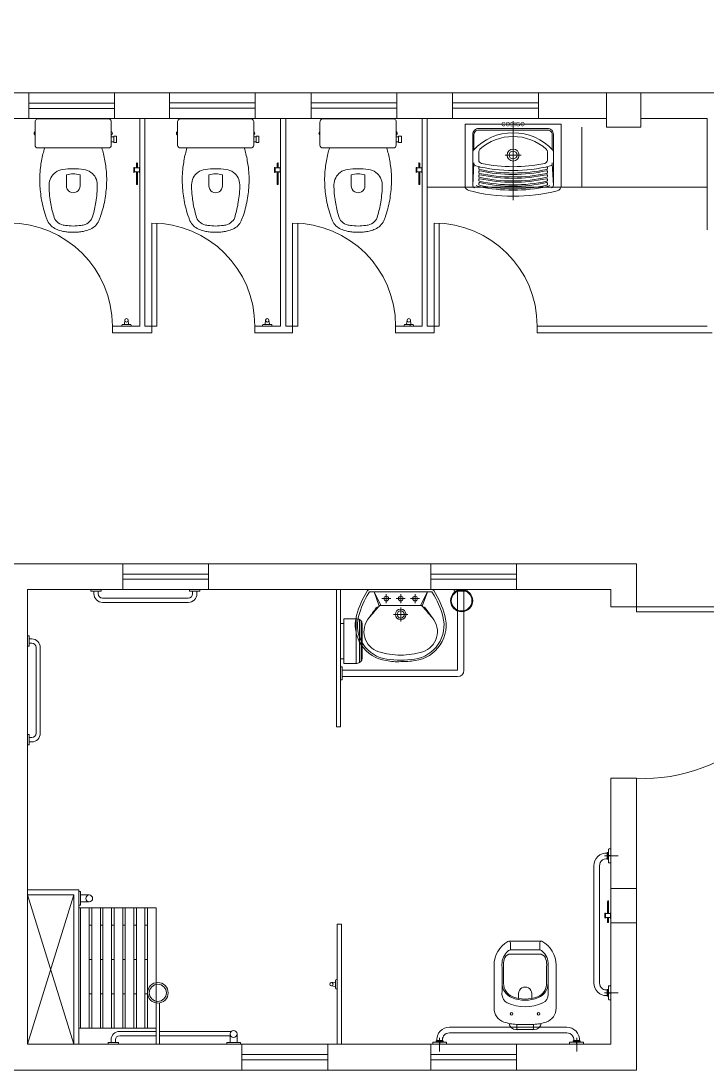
# Model space of a CAD drawing. Header units: millimetres. Extents: x 867 to 1330, y 209 to 507.
# Drawn here: x 1185.54 to 1189.54, y 451.23 to 457.34 of the extents above; entities that cross this region are included whole.
import ezdxf
from ezdxf.enums import TextEntityAlignment as Align

# ---------------------------------------------------------------- set-up
doc = ezdxf.new("R2010")
doc.units = ezdxf.units.MM
doc.header["$LTSCALE"] = 5
doc.linetypes.add('CONTINU', pattern=[0])
doc.linetypes.add('HIDDEN2', pattern=[4.7625, 3.175, -1.5875])
doc.layers.add('I-ARQ', color=8, linetype='Continuous', lineweight=0)
doc.styles.get("Standard").update_dxf_attribs({"font": 'arial.ttf'})

msp = doc.modelspace()

# ---------------------------------------------------------------- linework, layer by layer
at = {"layer": 'I-ARQ'}
for p, q in [((1183.0107, 456.9225), (1188.9557, 456.9225)), ((1183.0107, 456.9225), (1188.9557, 456.9225)), ((1189.1557, 456.9225), (1188.9557, 456.9225)), ((1188.9557, 456.9225), (1188.9557, 456.7225)), ((1189.1557, 456.9225), (1189.6907, 456.9225)), ((1189.1557, 456.9225), (1189.6907, 456.9225)), ((1189.1557, 456.7225), (1189.1557, 456.9225)), ((1183.0107, 456.7725), (1187.9107, 456.7725)), ((1183.0107, 456.7725), (1187.9107, 456.7725)), ((1185.6255, 456.6174), (1185.6255, 456.7499)), ((1185.6463, 456.7707), (1186.0487, 456.7707)), ((1186.0695, 456.7499), (1186.0695, 456.6174)), ((1186.2357, 455.5625), (1186.2357, 456.7707)), ((1186.2657, 455.5625), (1186.2657, 456.7707)), ((1186.4555, 456.6174), (1186.4555, 456.7499)), ((1186.4763, 456.7707), (1186.8787, 456.7707)), ((1186.8995, 456.7499), (1186.8995, 456.6174)), ((1187.0557, 456.7725), (1187.0557, 455.5625)), ((1187.0857, 456.7725), (1187.0857, 455.5625)), ((1187.2855, 456.6174), (1187.2855, 456.7499)), ((1187.3063, 456.7707), (1187.7087, 456.7707)), ((1187.7295, 456.7499), (1187.7295, 456.6174)), ((1187.8807, 456.7725), (1187.8807, 455.5625)), ((1187.9107, 456.7725), (1188.9557, 456.7725)), ((1187.9107, 456.7725), (1187.9107, 455.5625)), ((1187.9107, 456.7725), (1188.9557, 456.7725)), ((1188.4107, 456.7566), (1188.4107, 456.2963)), ((1189.1557, 456.7725), (1189.5407, 456.7725)), ((1189.1557, 456.7725), (1189.5407, 456.7725)), ((1189.5407, 456.1225), (1189.5407, 456.7725)), ((1188.8107, 456.3725), (1188.8107, 456.7225)), ((1188.9557, 456.7225), (1189.1557, 456.7225)), ((1186.0525, 456.6007), (1185.6425, 456.6007)), ((1186.8825, 456.6007), (1186.4725, 456.6007)), ((1187.7125, 456.6007), (1187.3025, 456.6007)), ((1186.2159, 456.5103), (1186.2159, 456.4841)), ((1186.2219, 456.5064), (1186.2159, 456.5064)), ((1186.2219, 456.5043), (1186.2159, 456.5043)), ((1186.2219, 456.5003), (1186.2159, 456.5003)), ((1186.2219, 456.5103), (1186.2219, 456.4841)), ((1187.0359, 456.5103), (1187.0359, 456.4841)), ((1187.0419, 456.5064), (1187.0359, 456.5064)), ((1187.0419, 456.5043), (1187.0359, 456.5043)), ((1187.0419, 456.5003), (1187.0359, 456.5003)), ((1187.0419, 456.5103), (1187.0419, 456.4841)), ((1187.8609, 456.5103), (1187.8609, 456.4841)), ((1187.8669, 456.5064), (1187.8609, 456.5064)), ((1187.8669, 456.5043), (1187.8609, 456.5043)), ((1187.8669, 456.5003), (1187.8609, 456.5003)), ((1187.8669, 456.5103), (1187.8669, 456.4841)), ((1188.1757, 456.3813), (1188.1827, 456.5101)), ((1188.6457, 456.3813), (1188.6387, 456.5101)), ((1186.2007, 456.4596), (1186.2007, 456.4855)), ((1186.2042, 456.4596), (1186.2042, 456.4855)), ((1186.2042, 456.4841), (1186.2336, 456.4841)), ((1186.2042, 456.461), (1186.2336, 456.461)), ((1186.2159, 456.461), (1186.2159, 456.3895)), ((1186.2219, 456.461), (1186.2219, 456.3895)), ((1186.2336, 456.4576), (1186.2336, 456.4875)), ((1187.0207, 456.4596), (1187.0207, 456.4855)), ((1187.0242, 456.4596), (1187.0242, 456.4855)), ((1187.0242, 456.4841), (1187.0536, 456.4841)), ((1187.0242, 456.461), (1187.0536, 456.461)), ((1187.0359, 456.461), (1187.0359, 456.3895)), ((1187.0419, 456.461), (1187.0419, 456.3895)), ((1187.0536, 456.4576), (1187.0536, 456.4875)), ((1187.8457, 456.4596), (1187.8457, 456.4855)), ((1187.8492, 456.4596), (1187.8492, 456.4855)), ((1187.8492, 456.4841), (1187.8786, 456.4841)), ((1187.8492, 456.461), (1187.8786, 456.461)), ((1187.8609, 456.461), (1187.8609, 456.3895)), ((1187.8669, 456.461), (1187.8669, 456.3895)), ((1187.8786, 456.4576), (1187.8786, 456.4875)), ((1186.2219, 456.3995), (1186.2159, 456.3995)), ((1186.2219, 456.3945), (1186.2159, 456.3945)), ((1186.2219, 456.3912), (1186.2159, 456.3912)), ((1186.2218, 456.3887), (1186.216, 456.3887)), ((1187.0419, 456.3995), (1187.0359, 456.3995)), ((1187.0419, 456.3945), (1187.0359, 456.3945)), ((1187.0419, 456.3912), (1187.0359, 456.3912)), ((1187.0418, 456.3887), (1187.036, 456.3887)), ((1187.8669, 456.3995), (1187.8609, 456.3995)), ((1187.8669, 456.3945), (1187.8609, 456.3945)), ((1187.8669, 456.3912), (1187.8609, 456.3912)), ((1187.8668, 456.3887), (1187.861, 456.3887)), ((1186.3057, 455.5625), (1186.3057, 456.1625)), ((1186.3357, 456.1625), (1186.3357, 455.5625)), ((1187.1257, 455.5625), (1187.1257, 456.1625)), ((1187.1557, 456.1625), (1187.1557, 455.5625)), ((1187.9507, 455.5625), (1187.9507, 456.1625)), ((1187.9807, 456.1625), (1187.9807, 455.5625)), ((1186.1455, 455.5725), (1186.148, 455.596)), ((1186.1705, 455.5725), (1186.168, 455.596)), ((1186.9655, 455.5725), (1186.968, 455.596)), ((1186.9905, 455.5725), (1186.988, 455.596)), ((1187.7905, 455.5725), (1187.793, 455.596)), ((1187.8155, 455.5725), (1187.813, 455.596)), ((1186.0757, 455.5625), (1186.2357, 455.5625)), ((1186.0757, 455.5625), (1186.0757, 455.5225)), ((1186.2357, 455.5225), (1186.0757, 455.5225)), ((1186.3057, 455.5225), (1186.0857, 455.5225)), ((1186.1307, 455.5625), (1186.1307, 455.5675)), ((1186.1856, 455.5625), (1186.1307, 455.5625)), ((1186.1806, 455.5725), (1186.1357, 455.5725)), ((1186.1856, 455.5625), (1186.1856, 455.5675)), ((1186.3057, 455.5625), (1186.2657, 455.5625)), ((1186.3057, 455.5625), (1186.3057, 455.5225)), ((1186.3357, 455.5625), (1186.3057, 455.5625)), ((1186.9057, 455.5625), (1187.0557, 455.5625)), ((1186.9057, 455.5625), (1186.9057, 455.5225)), ((1187.0657, 455.5225), (1186.9057, 455.5225)), ((1187.1257, 455.5225), (1186.9057, 455.5225)), ((1186.9507, 455.5625), (1186.9507, 455.5675)), ((1187.0056, 455.5625), (1186.9507, 455.5625)), ((1187.0006, 455.5725), (1186.9557, 455.5725)), ((1187.0056, 455.5625), (1187.0056, 455.5675)), ((1187.1257, 455.5625), (1187.0857, 455.5625)), ((1187.1257, 455.5625), (1187.1257, 455.5225)), ((1187.1557, 455.5625), (1187.1257, 455.5625)), ((1187.7257, 455.5625), (1187.8807, 455.5625)), ((1187.7257, 455.5625), (1187.7257, 455.5225)), ((1187.8857, 455.5225), (1187.7257, 455.5225)), ((1187.9507, 455.5225), (1187.7307, 455.5225)), ((1187.7757, 455.5625), (1187.7757, 455.5675)), ((1187.8306, 455.5625), (1187.7757, 455.5625)), ((1187.8256, 455.5725), (1187.7807, 455.5725)), ((1187.8107, 455.5625), (1187.8107, 455.5725)), ((1187.8306, 455.5625), (1187.8306, 455.5675)), ((1187.9507, 455.5625), (1187.9107, 455.5625)), ((1187.9507, 455.5625), (1187.9507, 455.5225)), ((1187.9807, 455.5625), (1187.9507, 455.5625)), ((1188.5507, 455.5625), (1188.5507, 455.5225)), ((1188.5507, 455.5625), (1189.5407, 455.5625)), ((1188.5507, 455.5625), (1188.5507, 455.5225)), ((1189.5707, 455.5225), (1188.5507, 455.5225)), ((1189.1307, 454.1769), (1185.4357, 454.1769)), ((1186.1357, 454.0269), (1186.1357, 454.1769)), ((1186.6357, 454.0269), (1186.6357, 454.1769)), ((1187.9307, 454.0269), (1187.9307, 454.1769)), ((1188.4307, 454.0269), (1188.4307, 454.1769)), ((1189.1307, 453.9269), (1189.1307, 454.1769)), ((1188.9807, 454.0269), (1185.5807, 454.0269)), ((1185.5807, 451.3769), (1185.5807, 454.0269)), ((1185.9507, 454.0169), (1185.9507, 454.0269)), ((1185.9507, 454.0169), (1186.0107, 454.0169)), ((1185.9682, 454.0019), (1185.9682, 454.0169)), ((1185.9932, 454.0169), (1185.9932, 454.0019)), ((1186.0107, 454.0169), (1186.0107, 454.0269)), ((1186.5257, 454.0169), (1186.5257, 454.0269)), ((1186.5257, 454.0169), (1186.5857, 454.0169)), ((1186.5432, 454.0019), (1186.5432, 454.0169)), ((1186.5682, 454.0169), (1186.5682, 454.0019)), ((1186.5857, 454.0169), (1186.5857, 454.0269)), ((1187.3807, 453.2269), (1187.3807, 454.0269)), ((1187.3807, 453.2269), (1187.3807, 454.0269)), ((1187.4057, 453.2269), (1187.4057, 454.0269)), ((1187.4057, 453.2269), (1187.4057, 454.0269)), ((1187.9378, 454.0269), (1187.5735, 454.0269)), ((1188.9807, 453.9269), (1188.9807, 454.0269)), ((1186.0182, 453.9769), (1186.5182, 453.9769)), ((1186.5182, 453.9519), (1186.0182, 453.9519)), ((1188.9807, 453.9269), (1189.1307, 453.9269)), ((1189.1307, 453.9269), (1190.1307, 453.9269)), ((1189.1307, 453.8969), (1189.1307, 453.9269)), ((1190.1307, 453.8969), (1189.1307, 453.8969)), ((1187.4057, 453.8299), (1187.4248, 453.8299)), ((1187.4057, 453.8299), (1187.4057, 453.624)), ((1187.4248, 453.8569), (1187.5007, 453.8569)), ((1187.4248, 453.5969), (1187.4248, 453.8569)), ((1187.4963, 453.5969), (1187.4963, 453.8569)), ((1187.5166, 453.6015), (1187.5166, 453.8524)), ((1187.526, 453.6108), (1187.526, 453.843)), ((1187.5307, 453.6269), (1187.5307, 453.8269)), ((1185.5907, 453.7569), (1185.5807, 453.7569)), ((1185.5907, 453.6969), (1185.5907, 453.7569)), ((1185.5907, 453.6969), (1185.5807, 453.6969)), ((1185.5907, 453.7394), (1185.6057, 453.7394)), ((1185.6057, 453.7144), (1185.5907, 453.7144)), ((1185.6307, 453.1894), (1185.6307, 453.6894)), ((1185.6557, 453.6894), (1185.6557, 453.1894)), ((1187.4057, 453.624), (1187.4248, 453.624)), ((1187.4248, 453.5969), (1187.5007, 453.5969)), ((1187.3807, 453.2269), (1187.4057, 453.2269)), ((1187.3807, 453.2269), (1187.4057, 453.2269)), ((1185.5907, 453.1819), (1185.5807, 453.1819)), ((1185.5907, 453.1219), (1185.5907, 453.1819)), ((1185.5907, 453.1644), (1185.6057, 453.1644)), ((1185.6057, 453.1394), (1185.5907, 453.1394)), ((1185.5907, 453.1219), (1185.5807, 453.1219)), ((1188.9807, 452.285), (1188.9807, 452.9269)), ((1188.9807, 452.9269), (1189.1307, 452.9269)), ((1189.1307, 452.285), (1189.1307, 452.9269)), ((1188.9439, 452.4759), (1189.0227, 452.4759)), ((1185.5807, 452.2769), (1185.8807, 452.2769)), ((1185.8807, 452.2769), (1185.8807, 451.3769)), ((1189.1307, 452.285), (1188.9807, 452.285)), ((1188.9807, 452.285), (1188.9807, 452.085)), ((1189.1307, 452.085), (1189.1307, 452.285)), ((1185.5807, 452.2469), (1185.8507, 452.2469)), ((1185.8507, 452.2469), (1185.5807, 451.3769)), ((1185.8507, 451.3769), (1185.5807, 452.2469)), ((1185.8507, 452.2469), (1185.8507, 451.3769)), ((1185.8907, 452.2669), (1185.8807, 452.2669)), ((1185.8907, 452.1869), (1185.8907, 452.2669)), ((1185.8907, 452.2469), (1185.9407, 452.2469)), ((1185.8907, 452.1869), (1185.8807, 452.1869)), ((1185.8807, 452.1712), (1186.3307, 452.1712)), ((1185.8907, 452.2069), (1185.9407, 452.2069)), ((1185.8907, 451.4712), (1185.8907, 452.1712)), ((1185.9407, 451.4712), (1185.9407, 452.1712)), ((1185.9507, 452.1712), (1186.2807, 452.1712)), ((1185.9557, 451.4712), (1185.9557, 452.1712)), ((1186.0057, 451.4712), (1186.0057, 452.1712)), ((1186.0207, 451.4712), (1186.0207, 452.1712)), ((1186.0707, 451.4712), (1186.0707, 452.1712)), ((1186.0857, 451.4712), (1186.0857, 452.1712)), ((1186.1357, 451.4712), (1186.1357, 452.1712)), ((1186.1507, 451.4712), (1186.1507, 452.1712)), ((1186.2007, 451.4712), (1186.2007, 452.1712)), ((1186.2157, 451.4712), (1186.2157, 452.1712)), ((1186.2657, 451.4712), (1186.2657, 452.1712)), ((1186.2807, 451.4712), (1186.2807, 452.1712)), ((1186.3307, 451.4712), (1186.3307, 452.1712)), ((1188.9609, 452.1385), (1188.9609, 452.2099)), ((1188.9669, 452.2083), (1188.9609, 452.2083)), ((1188.9669, 452.205), (1188.9609, 452.205)), ((1188.9669, 452.1999), (1188.9609, 452.1999)), ((1188.9668, 452.2108), (1188.961, 452.2108)), ((1188.9669, 452.1385), (1188.9669, 452.2099)), ((1188.9457, 452.1399), (1188.9457, 452.114)), ((1188.9492, 452.1399), (1188.9492, 452.114)), ((1188.9492, 452.1385), (1188.9786, 452.1385)), ((1188.9492, 452.1154), (1188.9786, 452.1154)), ((1188.9609, 452.0892), (1188.9609, 452.1154)), ((1188.9669, 452.0992), (1188.9609, 452.0992)), ((1188.9669, 452.0952), (1188.9609, 452.0952)), ((1188.9669, 452.0931), (1188.9609, 452.0931)), ((1188.9669, 452.0892), (1188.9669, 452.1154)), ((1188.9786, 452.1419), (1188.9786, 452.1119)), ((1185.9557, 452.0712), (1185.9407, 452.0712)), ((1186.0207, 452.0712), (1186.0057, 452.0712)), ((1186.0857, 452.0712), (1186.0707, 452.0712)), ((1186.1507, 452.0712), (1186.1357, 452.0712)), ((1186.2157, 452.0712), (1186.2007, 452.0712)), ((1186.2807, 452.0712), (1186.2657, 452.0712)), ((1187.3857, 452.0769), (1187.3857, 451.3769)), ((1187.3857, 452.0769), (1187.4107, 452.0769)), ((1187.3857, 452.0769), (1187.3857, 451.3769)), ((1187.3857, 452.0769), (1187.4107, 452.0769)), ((1187.4107, 452.0769), (1187.4107, 451.3769)), ((1187.4107, 452.0769), (1187.4107, 451.3769)), ((1188.9807, 452.085), (1189.1307, 452.085)), ((1188.9807, 451.3769), (1188.9807, 452.085)), ((1189.1307, 451.2269), (1189.1307, 452.085)), ((1185.9557, 451.8712), (1185.9407, 451.8712)), ((1186.0207, 451.8712), (1186.0057, 451.8712)), ((1186.0857, 451.8712), (1186.0707, 451.8712)), ((1186.1507, 451.8712), (1186.1357, 451.8712)), ((1186.2157, 451.8712), (1186.2007, 451.8712)), ((1186.2807, 451.8712), (1186.2657, 451.8712)), ((1187.3757, 451.7396), (1187.3522, 451.7371)), ((1187.3757, 451.7393), (1187.3522, 451.7368)), ((1187.3757, 451.7045), (1187.3757, 451.7493)), ((1187.3757, 451.7493), (1187.3757, 451.7045)), ((1187.3857, 451.7543), (1187.3807, 451.7543)), ((1187.3857, 451.7543), (1187.3807, 451.7543)), ((1187.3857, 451.6995), (1187.3857, 451.7543)), ((1187.3857, 451.7543), (1187.3857, 451.6995)), ((1185.9557, 451.6712), (1185.9407, 451.6712)), ((1186.0207, 451.6712), (1186.0057, 451.6712)), ((1186.0857, 451.6712), (1186.0707, 451.6712)), ((1186.1507, 451.6712), (1186.1357, 451.6712)), ((1186.2157, 451.6712), (1186.2007, 451.6712)), ((1186.2807, 451.6712), (1186.2657, 451.6712)), ((1187.3757, 451.7146), (1187.3522, 451.7171)), ((1187.3757, 451.7142), (1187.3522, 451.7168)), ((1187.3857, 451.6995), (1187.3807, 451.6995)), ((1187.3857, 451.6995), (1187.3807, 451.6995)), ((1188.9439, 451.6759), (1189.0227, 451.6759)), ((1186.3307, 451.3769), (1186.3307, 451.6178)), ((1186.3507, 451.3769), (1186.3507, 451.6178)), ((1185.8807, 451.4712), (1186.3307, 451.4712)), ((1186.2807, 451.4712), (1185.8907, 451.4712)), ((1186.3307, 451.4519), (1186.1182, 451.4519)), ((1186.1182, 451.4269), (1186.3307, 451.4269)), ((1186.7687, 451.4519), (1186.3507, 451.4519)), ((1186.3507, 451.4269), (1186.7619, 451.4269)), ((1186.7619, 451.3869), (1186.7619, 451.4369)), ((1186.8019, 451.3869), (1186.8019, 451.4369)), ((1185.5807, 451.3769), (1188.9807, 451.3769)), ((1185.8807, 451.3769), (1187.3832, 451.3769)), ((1186.0507, 451.3869), (1186.1107, 451.3869)), ((1186.0507, 451.3869), (1186.0507, 451.3769)), ((1186.0682, 451.4019), (1186.0682, 451.3869)), ((1186.0932, 451.3869), (1186.0932, 451.4019)), ((1186.1107, 451.3869), (1186.1107, 451.3769)), ((1186.8219, 451.3869), (1186.7419, 451.3869)), ((1186.7419, 451.3869), (1186.7419, 451.3769)), ((1186.8219, 451.3869), (1186.8219, 451.3769)), ((1186.8307, 451.3769), (1186.8307, 451.2269)), ((1187.3307, 451.3769), (1187.3307, 451.2269)), ((1187.9307, 451.3769), (1187.9307, 451.2269)), ((1187.9817, 451.4137), (1187.9817, 451.3349)), ((1188.4307, 451.3769), (1188.4307, 451.2269)), ((1188.7817, 451.4137), (1188.7817, 451.3349)), ((1185.4357, 451.2269), (1189.1307, 451.2269))]:
    msp.add_line(p, q, dxfattribs=at)
at = {"layer": 'I-ARQ', "linetype": 'HIDDEN2'}
for p, q in [((1185.5882, 456.9225), (1185.5882, 456.7725)), ((1186.4082, 456.9225), (1186.4082, 456.7725)), ((1186.4082, 456.9225), (1186.4082, 456.7725)), ((1186.9082, 456.7725), (1186.9082, 456.9225)), ((1186.9082, 456.7725), (1186.9082, 456.9225)), ((1187.2332, 456.9225), (1187.2332, 456.7725)), ((1187.2332, 456.9225), (1187.2332, 456.7725)), ((1187.7332, 456.7725), (1187.7332, 456.9225)), ((1187.7332, 456.7725), (1187.7332, 456.9225)), ((1188.0582, 456.9225), (1188.0582, 456.7725)), ((1188.0582, 456.9225), (1188.0582, 456.7725)), ((1188.5582, 456.7725), (1188.5582, 456.9225)), ((1188.5582, 456.7725), (1188.5582, 456.9225)), ((1185.5882, 456.9207), (1185.5882, 456.7707)), ((1186.0882, 456.8607), (1185.5882, 456.8607)), ((1186.0882, 456.8607), (1185.5882, 456.8607)), ((1186.0882, 456.7707), (1186.0882, 456.9207)), ((1186.0882, 456.7707), (1186.0882, 456.9207)), ((1186.9082, 456.8625), (1186.4082, 456.8625)), ((1186.9082, 456.8625), (1186.4082, 456.8625)), ((1187.7332, 456.8625), (1187.2332, 456.8625)), ((1187.7332, 456.8625), (1187.2332, 456.8625)), ((1188.5582, 456.8625), (1188.0582, 456.8625)), ((1188.5582, 456.8625), (1188.0582, 456.8625)), ((1185.5882, 456.8307), (1186.0882, 456.8307)), ((1185.5882, 456.8307), (1186.0882, 456.8307)), ((1186.4082, 456.8325), (1186.9082, 456.8325)), ((1186.4082, 456.8325), (1186.9082, 456.8325)), ((1187.2332, 456.8325), (1187.7332, 456.8325)), ((1187.2332, 456.8325), (1187.7332, 456.8325)), ((1188.0582, 456.8325), (1188.5582, 456.8325)), ((1188.0582, 456.8325), (1188.5582, 456.8325)), ((1189.5407, 456.3725), (1187.9107, 456.3725)), ((1186.6357, 454.1169), (1186.1357, 454.1169)), ((1187.9307, 454.1169), (1188.4307, 454.1169)), ((1186.6357, 454.0869), (1186.1357, 454.0869)), ((1187.9307, 454.0869), (1188.4307, 454.0869)), ((1187.3307, 451.3169), (1186.8307, 451.3169)), ((1187.9307, 451.3169), (1188.4307, 451.3169)), ((1187.3307, 451.2869), (1186.8307, 451.2869)), ((1187.9307, 451.2869), (1188.4307, 451.2869))]:
    msp.add_line(p, q, dxfattribs=at)
at = {"layer": 'I-ARQ', "linetype": 'ByBlock'}
for p, q in [((1186.0995, 456.6687), (1186.0835, 456.6687)), ((1186.0835, 456.6327), (1186.0835, 456.6687)), ((1186.0995, 456.6327), (1186.0835, 456.6327)), ((1186.0995, 456.6687), (1186.0995, 456.6327)), ((1186.9295, 456.6687), (1186.9135, 456.6687)), ((1186.9135, 456.6327), (1186.9135, 456.6687)), ((1186.9295, 456.6327), (1186.9135, 456.6327)), ((1186.9295, 456.6687), (1186.9295, 456.6327)), ((1187.7595, 456.6687), (1187.7435, 456.6687)), ((1187.7435, 456.6327), (1187.7435, 456.6687)), ((1187.7595, 456.6327), (1187.7435, 456.6327)), ((1187.7595, 456.6687), (1187.7595, 456.6327))]:
    msp.add_line(p, q, dxfattribs=at)
at = {"layer": 'I-ARQ', "linetype": 'Continuous'}
for p, q in [((1187.5804, 454.0143), (1187.9111, 454.0143)), ((1187.7557, 454.0143), (1187.6003, 454.0143)), ((1187.6003, 454.0143), (1187.6396, 453.9345)), ((1187.6003, 454.0143), (1187.6301, 453.9303)), ((1187.6717, 454.0007), (1187.6717, 453.9482)), ((1187.7557, 454.0143), (1187.9309, 454.0143)), ((1187.7557, 454.0007), (1187.7557, 453.9482)), ((1187.8397, 454.0007), (1187.8397, 453.9482)), ((1187.9111, 454.0143), (1187.8718, 453.9345)), ((1187.9111, 454.0143), (1187.8812, 453.9303)), ((1187.6396, 453.9345), (1187.8718, 453.9345)), ((1187.6979, 453.9744), (1187.6454, 453.9744)), ((1187.7557, 453.9744), (1187.7294, 453.9744)), ((1187.7557, 453.9744), (1187.7819, 453.9744)), ((1187.8134, 453.9744), (1187.8659, 453.9744)), ((1187.7147, 453.882), (1187.7967, 453.882)), ((1187.7557, 453.841), (1187.7557, 453.923)), ((1188.3853, 451.9769), (1188.5781, 451.9769)), ((1188.3958, 451.9669), (1188.3958, 451.9311)), ((1188.3992, 451.9269), (1188.5621, 451.9269)), ((1188.5656, 451.9669), (1188.5656, 451.9311)), ((1188.3971, 451.9029), (1188.5643, 451.9029)), ((1188.2997, 451.8386), (1188.2997, 451.5875)), ((1188.6616, 451.8386), (1188.6616, 451.5876)), ((1188.4422, 451.6721), (1188.4422, 451.6439)), ((1188.5191, 451.6731), (1188.5191, 451.6439)), ((1188.4315, 451.493), (1188.4315, 451.471)), ((1188.5298, 451.493), (1188.5298, 451.471)), ((1188.4275, 451.4621), (1188.4405, 451.4621)), ((1188.4405, 451.4621), (1188.5338, 451.4621))]:
    msp.add_line(p, q, dxfattribs=at)
at = {"layer": 'I-ARQ', "extrusion": (-2.21397e-44, -1.84636e-46, -1)}
for p, q in [((1188.0682, 454.0269), (1188.0682, 454.0176)), ((1188.0682, 454.0176), (1188.1432, 454.0176)), ((1188.0869, 454.0176), (1188.0869, 453.5569)), ((1188.1244, 454.0176), (1188.1244, 453.5569)), ((1188.1432, 454.0269), (1188.1432, 454.0176)), ((1187.4057, 453.5757), (1187.415, 453.5757)), ((1187.415, 453.5757), (1187.415, 453.5007)), ((1187.4057, 453.5007), (1187.415, 453.5007)), ((1188.0869, 453.5569), (1187.415, 453.5569)), ((1187.415, 453.5194), (1188.0869, 453.5194))]:
    msp.add_line(p, q, dxfattribs=at)
at = {"layer": 'I-ARQ'}
for points in [[(1268.5454, 456.8432, 0.40469), (1258.5508, 466.517, 0), (1170.3304, 466.517, 3059019602.697577)], [(1188.1307, 456.3807, 0.342862), (1188.1533, 456.3517, 0.062239), (1188.4107, 456.3193, 0.062209), (1188.668, 456.3512, 0.343429), (1188.6907, 456.3802), (1188.6907, 456.7353, 0.414214), (1188.6867, 456.7393), (1188.1347, 456.7393, 0.414214), (1188.1307, 456.7353), (1188.1307, 456.3807)], [(1188.6457, 456.5779), (1188.6457, 456.6793, 0.414214), (1188.6107, 456.7143), (1188.4107, 456.7143), (1188.2107, 456.7143, 0.414214), (1188.1757, 456.6793), (1188.1757, 456.5779)], [(1188.1799, 456.5871, -0.211535), (1188.4107, 456.6893, -0.216945)], [(1188.1827, 456.59), (1188.1827, 456.6793, -0.414214), (1188.2077, 456.7043), (1188.4107, 456.7043), (1188.6137, 456.7043, -0.414214), (1188.6387, 456.6793), (1188.6387, 456.59)], [(1188.6414, 456.5871, 0.211535), (1188.4107, 456.6893, 0.216945)], [(1188.6107, 456.5302), (1188.6107, 456.5784, 0.213041), (1188.604, 456.5932, 0.18486), (1188.4107, 456.6673, 0.18486), (1188.2173, 456.5932, 0.213041), (1188.2107, 456.5784), (1188.2107, 456.5302)], [(1188.1757, 456.5779), (1188.1757, 456.3834, 0.351315), (1188.1874, 456.3687, 0.351315)], [(1188.6339, 456.3687, 0.351315), (1188.6457, 456.3834), (1188.6457, 456.5779)], [(1188.1941, 456.4956, -0.344711), (1188.1827, 456.5101), (1188.1827, 456.5139)], [(1188.2107, 456.5302, 0.353644), (1188.2265, 456.5107, 0.053117), (1188.4107, 456.4913, 0.053117), (1188.5949, 456.5107, 0.353644), (1188.6107, 456.5302)], [(1188.6273, 456.4956, 0.344711), (1188.6387, 456.5101), (1188.6387, 456.5139)], [(1188.2167, 456.4903, 0.47929), (1188.2107, 456.4854), (1188.2107, 456.4803, 0.352342), (1188.2146, 456.4754, 0.054267), (1188.4107, 456.4543, 0.054267), (1188.6067, 456.4754, 0.352342), (1188.6107, 456.4803), (1188.6107, 456.4854, 0.47929), (1188.6046, 456.4903)], [(1188.1959, 456.3826, 0.116463), (1188.2129, 456.3756, 0.054267), (1188.4107, 456.3543, 0.054267)], [(1188.4107, 456.3543, 0.054267), (1188.6084, 456.3756, 0.116463), (1188.6254, 456.3826)]]:
    msp.add_lwpolyline(points, format="xyb", dxfattribs=at)
at = {"layer": 'I-ARQ', "linetype": 'ByBlock'}
for points in [[(1185.6255, 456.6947), (1185.6255, 456.6767), (1185.6226, 456.6767, -0.197763), (1185.6224, 456.6768, -0.161404), (1185.6195, 456.6858, -0.158802), (1185.6224, 456.6946, -0.197763), (1185.6226, 456.6947)], [(1186.0724, 456.6947, -0.197763), (1186.0726, 456.6946, -0.15883), (1186.0755, 456.6858, -0.161377), (1186.0726, 456.6768, -0.197763), (1186.0724, 456.6767), (1186.0695, 456.6767), (1186.0695, 456.6947)], [(1186.4555, 456.6947), (1186.4555, 456.6767), (1186.4526, 456.6767, -0.197763), (1186.4524, 456.6768, -0.161404), (1186.4495, 456.6858, -0.158802), (1186.4524, 456.6946, -0.197763), (1186.4526, 456.6947)], [(1186.9024, 456.6947, -0.197763), (1186.9026, 456.6946, -0.15883), (1186.9055, 456.6858, -0.161377), (1186.9026, 456.6768, -0.197763), (1186.9024, 456.6767), (1186.8995, 456.6767), (1186.8995, 456.6947)], [(1187.2855, 456.6947), (1187.2855, 456.6767), (1187.2826, 456.6767, -0.197763), (1187.2824, 456.6768, -0.161404), (1187.2795, 456.6858, -0.158802), (1187.2824, 456.6946, -0.197763), (1187.2826, 456.6947)], [(1187.7324, 456.6947, -0.197763), (1187.7326, 456.6946, -0.15883), (1187.7355, 456.6858, -0.161377), (1187.7326, 456.6768, -0.197763), (1187.7324, 456.6767), (1187.7295, 456.6767), (1187.7295, 456.6947)]]:
    msp.add_lwpolyline(points, format="xyb", close=True, dxfattribs=at)
for points in [[(1186.0835, 456.6662), (1186.0835, 456.6352), (1186.0695, 456.6352), (1186.0695, 456.6662)], [(1186.9135, 456.6662), (1186.9135, 456.6352), (1186.8995, 456.6352), (1186.8995, 456.6662)], [(1187.7435, 456.6662), (1187.7435, 456.6352), (1187.7295, 456.6352), (1187.7295, 456.6662)]]:
    msp.add_lwpolyline(points, close=True, dxfattribs=at)
at = {"layer": 'I-ARQ'}
for points in [[(1186.0145, 456.6007, 0.003882), (1186.024, 456.5657, -0.024258), (1186.038, 456.4857, -0.02486), (1186.042, 456.4357, -0.033324), (1186.0415, 456.3857, -0.02486), (1186.0385, 456.3457, -0.012268), (1186.0315, 456.2957, -0.015806), (1186.02, 456.2457, -0.026699), (1186.0045, 456.1957, -0.021919), (1185.997, 456.1757, -0.174675), (1185.9475, 456.1272, -0.045452), (1185.9175, 456.1177, -0.022856), (1185.9046, 456.1145, -0.041289), (1185.8779, 456.1105, -0.039166), (1185.8722, 456.1101, -0.012899), (1185.8703, 456.1101, -0.04333), (1185.8475, 456.1097, -0.04333), (1185.8247, 456.1101, -0.052091), (1185.8171, 456.1105, -0.041289), (1185.7904, 456.1145, -0.022856), (1185.7775, 456.1177, -0.045452), (1185.7475, 456.1272, -0.174675), (1185.698, 456.1757, -0.021919), (1185.6905, 456.1957, -0.026699), (1185.675, 456.2457, -0.015806), (1185.6635, 456.2957, -0.012268), (1185.6565, 456.3457, -0.02486), (1185.6535, 456.3857, -0.033324), (1185.653, 456.4357, -0.02486), (1185.657, 456.4857, -0.024258), (1185.671, 456.5657, 0.003882), (1185.6805, 456.6007)], [(1186.8445, 456.6007, 0.003882), (1186.854, 456.5657, -0.024258), (1186.868, 456.4857, -0.02486), (1186.872, 456.4357, -0.033324), (1186.8715, 456.3857, -0.02486), (1186.8685, 456.3457, -0.012268), (1186.8615, 456.2957, -0.015806), (1186.85, 456.2457, -0.026699), (1186.8345, 456.1957, -0.021919), (1186.827, 456.1757, -0.174675), (1186.7775, 456.1272, -0.045452), (1186.7475, 456.1177, -0.022856), (1186.7346, 456.1145, -0.041289), (1186.7079, 456.1105, -0.039166), (1186.7022, 456.1101, -0.012899), (1186.7003, 456.1101, -0.04333), (1186.6775, 456.1097, -0.04333), (1186.6547, 456.1101, -0.052091), (1186.6471, 456.1105, -0.041289), (1186.6204, 456.1145, -0.022856), (1186.6075, 456.1177, -0.045452), (1186.5775, 456.1272, -0.174675), (1186.528, 456.1757, -0.021919), (1186.5205, 456.1957, -0.026699), (1186.505, 456.2457, -0.015806), (1186.4935, 456.2957, -0.012268), (1186.4865, 456.3457, -0.02486), (1186.4835, 456.3857, -0.033324), (1186.483, 456.4357, -0.02486), (1186.487, 456.4857, -0.024258), (1186.501, 456.5657, 0.003882), (1186.5105, 456.6007)], [(1187.6745, 456.6007, 0.003882), (1187.684, 456.5657, -0.024258), (1187.698, 456.4857, -0.02486), (1187.702, 456.4357, -0.033324), (1187.7015, 456.3857, -0.02486), (1187.6985, 456.3457, -0.012268), (1187.6915, 456.2957, -0.015806), (1187.68, 456.2457, -0.026699), (1187.6645, 456.1957, -0.021919), (1187.657, 456.1757, -0.174675), (1187.6075, 456.1272, -0.045452), (1187.5775, 456.1177, -0.022856), (1187.5646, 456.1145, -0.041289), (1187.5379, 456.1105, -0.039166), (1187.5322, 456.1101, -0.012899), (1187.5303, 456.1101, -0.04333), (1187.5075, 456.1097, -0.04333), (1187.4847, 456.1101, -0.052091), (1187.4771, 456.1105, -0.041289), (1187.4504, 456.1145, -0.022856), (1187.4375, 456.1177, -0.045452), (1187.4075, 456.1272, -0.174675), (1187.358, 456.1757, -0.021919), (1187.3505, 456.1957, -0.026699), (1187.335, 456.2457, -0.015806), (1187.3235, 456.2957, -0.012268), (1187.3165, 456.3457, -0.02486), (1187.3135, 456.3857, -0.033324), (1187.313, 456.4357, -0.02486), (1187.317, 456.4857, -0.024258), (1187.331, 456.5657, 0.003882), (1187.3405, 456.6007)], [(1185.7439, 456.458, 0.234638), (1185.707, 456.3857, 0.044666), (1185.7156, 456.2847, 0.031515), (1185.7337, 456.2042, 0.151063), (1185.7523, 456.1714, 0.148094), (1185.7887, 456.1514, 0.031073), (1185.8023, 456.1493, 0.035055), (1185.8475, 456.1452, 0.035055), (1185.8926, 456.1493, 0.031073), (1185.9063, 456.1514, 0.148094), (1185.9427, 456.1714, 0.151063), (1185.9613, 456.2042, 0.031515), (1185.9794, 456.2847, 0.044666), (1185.988, 456.3857, 0.234638), (1185.9511, 456.458, 0.129345), (1185.9083, 456.4751, 0.041331), (1185.8475, 456.4797, 0.041331), (1185.7866, 456.4751, 0.129345)], [(1186.5739, 456.458, 0.234638), (1186.537, 456.3857, 0.044666), (1186.5456, 456.2847, 0.031515), (1186.5637, 456.2042, 0.151063), (1186.5823, 456.1714, 0.148094), (1186.6187, 456.1514, 0.031073), (1186.6323, 456.1493, 0.035055), (1186.6775, 456.1452, 0.035055), (1186.7226, 456.1493, 0.031073), (1186.7363, 456.1514, 0.148094), (1186.7727, 456.1714, 0.151063), (1186.7913, 456.2042, 0.031515), (1186.8094, 456.2847, 0.044666), (1186.818, 456.3857, 0.234638), (1186.7811, 456.458, 0.129345), (1186.7383, 456.4751, 0.041331), (1186.6775, 456.4797, 0.041331), (1186.6166, 456.4751, 0.129345)], [(1187.4039, 456.458, 0.234638), (1187.367, 456.3857, 0.044666), (1187.3756, 456.2847, 0.031515), (1187.3937, 456.2042, 0.151063), (1187.4123, 456.1714, 0.148094), (1187.4487, 456.1514, 0.031073), (1187.4623, 456.1493, 0.035055), (1187.5075, 456.1452, 0.035055), (1187.5526, 456.1493, 0.031073), (1187.5663, 456.1514, 0.148094), (1187.6027, 456.1714, 0.151063), (1187.6213, 456.2042, 0.031515), (1187.6394, 456.2847, 0.044666), (1187.648, 456.3857, 0.234638), (1187.6111, 456.458, 0.129345), (1187.5683, 456.4751, 0.041331), (1187.5075, 456.4797, 0.041331), (1187.4466, 456.4751, 0.129345)], [(1188.4107, 456.4463, -0.054577), (1188.2167, 456.4673, 0.47929), (1188.2107, 456.4624), (1188.2107, 456.4573, 0.352342), (1188.2146, 456.4524, 0.054267), (1188.4107, 456.4313, 0.054267), (1188.6067, 456.4524, 0.352342), (1188.6107, 456.4573), (1188.6107, 456.4624, 0.47929), (1188.6046, 456.4673, -0.054577)], [(1188.4107, 456.4233, -0.054577), (1188.2167, 456.4443, 0.47929), (1188.2107, 456.4394), (1188.2107, 456.4343, 0.352342), (1188.2146, 456.4294, 0.054267), (1188.4107, 456.4083, 0.054267), (1188.6067, 456.4294, 0.352342), (1188.6107, 456.4343), (1188.6107, 456.4394, 0.47929), (1188.6046, 456.4443, -0.054577)], [(1188.4107, 456.4003, 0.054577), (1188.6046, 456.4213, -0.47929), (1188.6107, 456.4164), (1188.6107, 456.4113, -0.352342), (1188.6067, 456.4064, -0.054267), (1188.4107, 456.3853, -0.054267), (1188.2146, 456.4064, -0.352342), (1188.2107, 456.4113), (1188.2107, 456.4164, -0.47929), (1188.2167, 456.4213, 0.054577)], [(1188.6046, 456.3983, -0.054577), (1188.4107, 456.3773, -0.054577), (1188.2167, 456.3983, 0.47929), (1188.2107, 456.3934), (1188.2107, 456.3883, 0.352342), (1188.2146, 456.3834, 0.054267), (1188.4107, 456.3623, 0.054267), (1188.6067, 456.3834, 0.352342), (1188.6107, 456.3883), (1188.6107, 456.3934, 0.47929)]]:
    msp.add_lwpolyline(points, format="xyb", close=True, dxfattribs=at)
msp.add_lwpolyline([(1188.4568, 456.5593), (1188.4107, 456.5593), (1188.3646, 456.5593)], dxfattribs=at)
at = {"layer": 'I-ARQ', "linetype": 'ByBlock'}
for points in [[(1185.8075, 456.4447), (1185.8075, 456.3795, 1.002091), (1185.8875, 456.3797), (1185.8875, 456.4447, 0.054282), (1185.8475, 456.449, 0.054282), (1185.8075, 456.4447, -1.56536)], [(1186.6375, 456.4447), (1186.6375, 456.3795, 1.002091), (1186.7175, 456.3797), (1186.7175, 456.4447, 0.054282), (1186.6775, 456.449, 0.054282), (1186.6375, 456.4447, -1.56536)], [(1187.4675, 456.4447), (1187.4675, 456.3795, 1.002091), (1187.5475, 456.3797), (1187.5475, 456.4447, 0.054282), (1187.5075, 456.449, 0.054282), (1187.4675, 456.4447, -1.56536)]]:
    msp.add_lwpolyline(points, format="xyb", dxfattribs=at)
at = {"layer": 'I-ARQ', "linetype": 'CONTINU'}
for points in [[(1188.8942, 452.4597), (1188.8869, 452.4464)], [(1188.9044, 452.4715), (1188.8942, 452.4597)], [(1188.9168, 452.4809), (1188.9044, 452.4715)], [(1188.9306, 452.4874), (1188.9168, 452.4809)], [(1188.945, 452.4909), (1188.9306, 452.4874)], [(1188.9596, 452.4914), (1188.945, 452.4909)], [(1188.9598, 452.4938), (1188.9596, 452.4927)], [(1188.9596, 452.4927), (1188.9596, 452.457)], [(1188.9606, 452.4945), (1188.9598, 452.4938)], [(1188.9616, 452.4948), (1188.9606, 452.4945)], [(1188.9616, 452.4948), (1188.9675, 452.4948)], [(1188.9616, 452.4948), (1188.9616, 452.455)], [(1188.9677, 452.5143), (1188.9675, 452.5133)], [(1188.9675, 452.5133), (1188.9675, 452.4763)], [(1188.9675, 452.4763), (1188.9807, 452.4763)], [(1188.9675, 452.4747), (1188.9807, 452.4747)], [(1188.9675, 452.4747), (1188.9675, 452.4361)], [(1188.9685, 452.5151), (1188.9677, 452.5143)], [(1188.9695, 452.5153), (1188.9685, 452.5151)], [(1188.9695, 452.5153), (1188.9807, 452.5153)], [(1188.9776, 452.4763), (1188.9776, 452.4747)], [(1188.9807, 452.5153), (1188.9807, 452.4341)], [(1188.8826, 452.4322), (1188.8811, 452.4178)], [(1188.8811, 452.4178), (1188.8811, 451.734)], [(1188.8869, 452.4464), (1188.8826, 452.4322)], [(1188.9152, 452.4269), (1188.9141, 452.4178)], [(1188.9141, 452.4178), (1188.9141, 451.734)], [(1188.9184, 452.436), (1188.9152, 452.4269)], [(1188.9241, 452.4445), (1188.9184, 452.436)], [(1188.9318, 452.4515), (1188.9241, 452.4445)], [(1188.9409, 452.4562), (1188.9318, 452.4515)], [(1188.9503, 452.4584), (1188.9409, 452.4562)], [(1188.9503, 452.4584), (1188.9596, 452.4584)], [(1188.9596, 452.457), (1188.9598, 452.456)], [(1188.9598, 452.456), (1188.9606, 452.4552)], [(1188.9606, 452.4552), (1188.9616, 452.455)], [(1188.9616, 452.455), (1188.9675, 452.455)], [(1188.9675, 452.4361), (1188.9677, 452.4351)], [(1188.9677, 452.4351), (1188.9685, 452.4344)], [(1188.9685, 452.4344), (1188.9695, 452.4341)], [(1188.9695, 452.4341), (1188.9807, 452.4341)], [(1188.8811, 451.734), (1188.8826, 451.7196)], [(1188.9141, 451.734), (1188.9152, 451.7249)], [(1188.8826, 451.7196), (1188.8869, 451.7054)], [(1188.8869, 451.7054), (1188.8942, 451.6921)], [(1188.8942, 451.6921), (1188.9044, 451.6803)], [(1188.9044, 451.6803), (1188.9168, 451.6709)], [(1188.9152, 451.7249), (1188.9184, 451.7158)], [(1188.9168, 451.6709), (1188.9306, 451.6644)], [(1188.9184, 451.7158), (1188.9241, 451.7073)], [(1188.9241, 451.7073), (1188.9318, 451.7003)], [(1188.9306, 451.6644), (1188.9402, 451.6621)], [(1188.9503, 451.6934), (1188.9596, 451.6934)], [(1188.9598, 451.6958), (1188.9596, 451.6948)], [(1188.9596, 451.6948), (1188.9596, 451.6591)], [(1188.9606, 451.6966), (1188.9598, 451.6958)], [(1188.9616, 451.6968), (1188.9606, 451.6966)], [(1188.9616, 451.6968), (1188.9675, 451.6968)], [(1188.9616, 451.6968), (1188.9616, 451.657)], [(1188.9675, 451.7157), (1188.9677, 451.7167)], [(1188.9675, 451.6771), (1188.9675, 451.7157)], [(1188.9675, 451.6771), (1188.9807, 451.6771)], [(1188.9675, 451.6755), (1188.9807, 451.6755)], [(1188.9675, 451.6385), (1188.9675, 451.6755)], [(1188.9677, 451.7167), (1188.9685, 451.7174)], [(1188.9685, 451.7174), (1188.9695, 451.7177)], [(1188.9695, 451.7177), (1188.9807, 451.7177)], [(1188.9776, 451.6755), (1188.9776, 451.6771)], [(1188.9807, 451.6365), (1188.9807, 451.7177)], [(1188.9488, 451.6608), (1188.9596, 451.6604)], [(1188.9596, 451.6591), (1188.9598, 451.658)], [(1188.9598, 451.658), (1188.9606, 451.6573)], [(1188.9606, 451.6573), (1188.9616, 451.657)], [(1188.9616, 451.657), (1188.9675, 451.657)], [(1188.9677, 451.6375), (1188.9675, 451.6385)], [(1188.9685, 451.6367), (1188.9677, 451.6375)], [(1188.9695, 451.6365), (1188.9685, 451.6367)], [(1188.9695, 451.6365), (1188.9807, 451.6365)], [(1187.9702, 451.427), (1187.9678, 451.4174)], [(1187.9767, 451.4408), (1187.9702, 451.427)], [(1187.9861, 451.4532), (1187.9767, 451.4408)], [(1187.9979, 451.4634), (1187.9861, 451.4532)], [(1188.0112, 451.4707), (1187.9979, 451.4634)], [(1188.0131, 451.4335), (1188.0061, 451.4258)], [(1188.0254, 451.475), (1188.0112, 451.4707)], [(1188.0216, 451.4392), (1188.0131, 451.4335)], [(1188.0307, 451.4424), (1188.0216, 451.4392)], [(1188.0398, 451.4765), (1188.0254, 451.475)], [(1188.0398, 451.4435), (1188.0307, 451.4424)], [(1188.7235, 451.4765), (1188.0398, 451.4765)], [(1188.7235, 451.4435), (1188.0398, 451.4435)], [(1188.738, 451.475), (1188.7235, 451.4765)], [(1188.7327, 451.4424), (1188.7235, 451.4435)], [(1188.7418, 451.4392), (1188.7327, 451.4424)], [(1188.7522, 451.4707), (1188.738, 451.475)], [(1188.7503, 451.4335), (1188.7418, 451.4392)], [(1188.7572, 451.4258), (1188.7503, 451.4335)], [(1188.7655, 451.4634), (1188.7522, 451.4707)], [(1188.762, 451.4167), (1188.7572, 451.4258)], [(1188.7773, 451.4532), (1188.7655, 451.4634)], [(1188.7867, 451.4408), (1188.7773, 451.4532)], [(1188.7932, 451.427), (1188.7867, 451.4408)], [(1188.7967, 451.4126), (1188.7932, 451.427)], [(1187.9422, 451.3881), (1187.9425, 451.3891)], [(1187.9422, 451.3881), (1187.9422, 451.3769)], [(1187.9422, 451.3769), (1188.0235, 451.3769)], [(1187.9425, 451.3891), (1187.9433, 451.3899)], [(1187.9433, 451.3899), (1187.9443, 451.3901)], [(1187.9443, 451.3901), (1187.9813, 451.3901)], [(1187.9631, 451.397), (1187.9628, 451.396)], [(1187.9628, 451.396), (1187.9628, 451.3901)], [(1188.0026, 451.396), (1187.9628, 451.396)], [(1187.9638, 451.3978), (1187.9631, 451.397)], [(1187.9648, 451.398), (1187.9638, 451.3978)], [(1188.0006, 451.398), (1187.9648, 451.398)], [(1187.9666, 451.4088), (1187.9662, 451.398)], [(1187.9813, 451.3901), (1187.9813, 451.3769)], [(1187.9813, 451.38), (1187.9829, 451.38)], [(1187.9829, 451.3901), (1187.9829, 451.3769)], [(1187.9829, 451.3901), (1188.0214, 451.3901)], [(1187.9992, 451.4073), (1187.9992, 451.398)], [(1188.0016, 451.3978), (1188.0006, 451.398)], [(1188.0023, 451.397), (1188.0016, 451.3978)], [(1188.0026, 451.396), (1188.0023, 451.397)], [(1188.0026, 451.396), (1188.0026, 451.3901)], [(1188.0214, 451.3901), (1188.0225, 451.3899)], [(1188.0225, 451.3899), (1188.0232, 451.3891)], [(1188.0232, 451.3891), (1188.0235, 451.3881)], [(1188.0235, 451.3881), (1188.0235, 451.3769)], [(1188.7402, 451.3891), (1188.7399, 451.3881)], [(1188.7399, 451.3881), (1188.7399, 451.3769)], [(1188.8211, 451.3769), (1188.7399, 451.3769)], [(1188.7409, 451.3899), (1188.7402, 451.3891)], [(1188.7419, 451.3901), (1188.7409, 451.3899)], [(1188.7805, 451.3901), (1188.7419, 451.3901)], [(1188.761, 451.397), (1188.7608, 451.396)], [(1188.7608, 451.396), (1188.7608, 451.3901)], [(1188.8006, 451.396), (1188.7608, 451.396)], [(1188.7618, 451.3978), (1188.761, 451.397)], [(1188.7628, 451.398), (1188.7618, 451.3978)], [(1188.7642, 451.4073), (1188.762, 451.4167)], [(1188.7985, 451.398), (1188.7628, 451.398)], [(1188.7642, 451.4073), (1188.7642, 451.398)], [(1188.7805, 451.3901), (1188.7805, 451.3769)], [(1188.782, 451.38), (1188.7805, 451.38)], [(1188.782, 451.3901), (1188.782, 451.3769)], [(1188.8191, 451.3901), (1188.782, 451.3901)], [(1188.7972, 451.398), (1188.7967, 451.4126)], [(1188.7996, 451.3978), (1188.7985, 451.398)], [(1188.8003, 451.397), (1188.7996, 451.3978)], [(1188.8006, 451.396), (1188.8003, 451.397)], [(1188.8006, 451.396), (1188.8006, 451.3901)], [(1188.8201, 451.3899), (1188.8191, 451.3901)], [(1188.8209, 451.3891), (1188.8201, 451.3899)], [(1188.8211, 451.3881), (1188.8209, 451.3891)], [(1188.8211, 451.3881), (1188.8211, 451.3769)]]:
    msp.add_lwpolyline(points, dxfattribs=at)
at = {"layer": 'I-ARQ', "linetype": 'Continuous'}
for points in [[(1188.9318, 451.7003), (1188.9383, 451.6966)], [(1188.9383, 451.6966), (1188.9445, 451.6943)], [(1188.9445, 451.6943), (1188.9503, 451.6934)], [(1188.9488, 451.6608), (1188.9402, 451.6621)], [(1188.0024, 451.4193), (1188.0001, 451.4131)], [(1188.0061, 451.4258), (1188.0024, 451.4193)], [(1187.9666, 451.4088), (1187.9678, 451.4174)], [(1188.0001, 451.4131), (1187.9992, 451.4073)]]:
    msp.add_lwpolyline(points, dxfattribs=at)
at = {"layer": 'I-ARQ'}
for centre, radius in [((1188.4107, 456.5593), 0.035), ((1188.4107, 456.5593), 0.023), ((1186.2189, 456.5103), 0.003), ((1187.0389, 456.5103), 0.003), ((1187.8639, 456.5103), 0.003), ((1186.158, 455.596), 0.01), ((1186.978, 455.596), 0.01), ((1187.803, 455.596), 0.01), ((1185.9407, 452.2269), 0.02), ((1188.9639, 452.0892), 0.003), ((1186.3407, 451.6769), 0.06), ((1186.3407, 451.6769), 0.05), ((1187.3522, 451.7271), 0.01), ((1187.3522, 451.7268), 0.01), ((1186.7819, 451.4369), 0.02)]:
    msp.add_circle(centre, radius, dxfattribs=at)
at = {"layer": 'I-ARQ', "linetype": 'Continuous'}
for centre, radius in [((1187.6717, 453.9744), 0.0137), ((1187.7557, 453.9744), 0.0137), ((1187.8397, 453.9744), 0.0137), ((1187.7557, 453.882), 0.031), ((1187.7557, 453.882), 0.021)]:
    msp.add_circle(centre, radius, dxfattribs=at)
at = {"layer": 'I-ARQ', "linetype": 'Continuous', "ltscale": 2.5}
for radius in [0.065, 0.0599]:
    msp.add_circle((1188.1107, 453.9619), radius, dxfattribs=at)
at = {"layer": 'I-ARQ'}
for centre, radius, start, end in [((1185.6444, 456.7518), 0.019, 84.25501, 185.74498), ((1186.0506, 456.7518), 0.019, 354.25501, 95.74499), ((1186.4744, 456.7518), 0.019, 84.25501, 185.74498), ((1186.8806, 456.7518), 0.019, 354.25501, 95.74499), ((1187.3044, 456.7518), 0.019, 84.25501, 185.74498), ((1187.7106, 456.7518), 0.019, 354.25501, 95.74499), ((1185.6419, 456.6171), 0.0164, 178.70259, 272.174), ((1186.0531, 456.6171), 0.0164, 267.826, 1.29741), ((1186.4719, 456.6171), 0.0164, 178.70259, 272.174), ((1186.8831, 456.6171), 0.0164, 267.826, 1.29741), ((1187.3019, 456.6171), 0.0164, 178.70259, 272.174), ((1187.7131, 456.6171), 0.0164, 267.826, 1.29741), ((1188.2055, 456.5696), 0.031, 145.61502, 164.47489), ((1188.6158, 456.5696), 0.031, 15.52511, 34.38498), ((1188.4097, 457.3654), 0.8962, 256.07864, 270.06393), ((1188.4117, 457.3654), 0.8962, 269.93607, 283.92136), ((1186.2024, 456.485), 0.00182, 13.27629, 166.72371), ((1186.2024, 456.46), 0.00182, 193.27629, 346.72371), ((1186.2346, 456.4878), 0.00108, 342.74976, 197.25024), ((1186.2346, 456.4572), 0.00108, 162.74976, 17.25024), ((1187.0224, 456.485), 0.00182, 13.27629, 166.72371), ((1187.0224, 456.46), 0.00182, 193.27629, 346.72371), ((1187.0546, 456.4878), 0.00108, 342.74976, 197.25024), ((1187.0546, 456.4572), 0.00108, 162.74976, 17.25024), ((1187.8474, 456.485), 0.00182, 13.27629, 166.72371), ((1187.8474, 456.46), 0.00182, 193.27629, 346.72371), ((1187.8796, 456.4878), 0.00108, 342.74976, 197.25024), ((1187.8796, 456.4572), 0.00108, 162.74976, 17.25024), ((1186.2189, 456.3895), 0.003, 180, 0), ((1187.0389, 456.3895), 0.003, 180, 0), ((1187.8639, 456.3895), 0.003, 180, 0), ((1185.4757, 455.5625), 0.6, 0, 90), ((1186.3057, 455.5625), 0.6, 0, 90), ((1187.1257, 455.5625), 0.6, 0, 90), ((1187.9507, 455.5625), 0.6, 0, 90), ((1186.1357, 455.5675), 0.005, 90, 180), ((1186.1806, 455.5675), 0.005, 0, 90), ((1186.9557, 455.5675), 0.005, 90, 180), ((1187.0006, 455.5675), 0.005, 0, 90), ((1187.7807, 455.5675), 0.005, 90, 180), ((1187.8256, 455.5675), 0.005, 0, 90), ((1186.0182, 454.0019), 0.05, 180, 270), ((1186.0182, 454.0019), 0.025, 180, 270), ((1186.5182, 454.0019), 0.025, 270, 0), ((1186.5182, 454.0019), 0.05, 270, 0), ((1189.1746, 453.8821), 0.9562, 267.36687, 0.88822), ((1187.5007, 453.8269), 0.03, 0, 90), ((1185.6057, 453.6894), 0.05, 0, 90), ((1185.6057, 453.6894), 0.025, 0, 90), ((1187.5007, 453.6269), 0.03, 270, 0), ((1185.6057, 453.1894), 0.05, 270, 0), ((1185.6057, 453.1894), 0.025, 270, 0), ((1188.9639, 452.2099), 0.003, 0, 180), ((1188.9474, 452.1394), 0.00182, 13.27629, 166.72371), ((1188.9474, 452.1144), 0.00182, 193.27629, 346.72371), ((1188.9796, 452.1422), 0.00108, 342.74976, 197.25024), ((1188.9796, 452.1116), 0.00108, 162.74976, 17.25024), ((1187.3807, 451.7493), 0.005, 90, 180), ((1187.3807, 451.7493), 0.005, 90, 180), ((1187.3807, 451.7045), 0.005, 180, 270), ((1187.3807, 451.7045), 0.005, 180, 270), ((1186.1182, 451.4019), 0.05, 90, 180), ((1186.1182, 451.4019), 0.025, 90, 180)]:
    msp.add_arc(centre, radius, start, end, dxfattribs=at)
at = {"layer": 'I-ARQ', "linetype": 'Continuous'}
for centre, radius, start, end in [((1188.0325, 453.7255), 0.5549, 147.81283, 164.28976), ((1187.998, 453.7409), 0.505, 148.01014, 165.28172), ((1187.5735, 454.0143), 0.0126, 90, 147.21407), ((1187.5804, 454.0017), 0.0126, 90, 148.01014), ((1187.9309, 454.0017), 0.0126, 31.98986, 90), ((1187.9376, 454.014), 0.013, 33.6664, 89.11954), ((1187.5133, 453.7409), 0.505, 14.71828, 31.98986), ((1187.5312, 453.7488), 0.4982, 14.76485, 33.13255), ((1192.6756, 449.4933), 6.7189, 138.67232, 139.44029), ((1187.6396, 453.9219), 0.0126, 90, 138.67232), ((1187.8718, 453.9219), 0.0126, 41.32768, 90), ((1182.8357, 449.4933), 6.7189, 40.55971, 41.32768), ((1187.7005, 453.8205), 0.2096, 164.70811, 262.05503), ((1187.7026, 453.8185), 0.1995, 165.28172, 262.11494), ((1193.037, 449.9549), 6.7189, 143.83475, 144.44029), ((1187.6237, 453.9117), 0.0137, 81.72894, 143.83475), ((1187.8088, 453.8185), 0.1995, 277.88506, 14.71828), ((1187.8109, 453.8204), 0.2095, 277.91066, 15.3262), ((1187.8876, 453.9117), 0.0137, 36.16525, 98.27106), ((1182.4744, 449.9549), 6.7189, 35.55971, 36.16525), ((1187.6647, 453.7821), 0.1233, 139.44029, 252.413), ((1187.8466, 453.7821), 0.1233, 287.587, 40.55971), ((1187.7557, 454.0689), 0.4242, 252.413, 270), ((1187.7557, 454.2019), 0.5866, 262.11494, 270), ((1187.7557, 454.0689), 0.4242, 270, 287.587), ((1187.7557, 454.2019), 0.5866, 270, 277.88506), ((1187.7337, 453.893), 0.2869, 257.48947, 274.38514), ((1187.7648, 454.0737), 0.4669, 268.88268, 279.2427), ((1188.4561, 451.8386), 0.1564, 118.73729, 179.99997), ((1188.3857, 451.9669), 0.01, 359.88836, 118.8499), ((1188.5756, 451.9669), 0.01, 89.79219, 179.9991), ((1188.5053, 451.8386), 0.1563, 359.99018, 62.23029), ((1188.4486, 451.8429), 0.1027, 131.38837, 180.94588), ((1188.3992, 451.899), 0.0279, 90, 131.5009), ((1188.3904, 451.9311), 0.00536, 285.23336, 359.99712), ((1188.5621, 451.899), 0.0279, 48.62924, 90), ((1188.5709, 451.9311), 0.00536, 180.00342, 254.8516), ((1188.5126, 451.8428), 0.1028, 359.07181, 48.62933), ((1188.4487, 451.8428), 0.0938, 156.27274, 180.92815), ((1188.397, 451.8656), 0.0373, 89.86024, 156.33049), ((1188.5643, 451.8655), 0.0374, 23.60151, 90.09866), ((1188.5128, 451.8429), 0.0936, 359.04684, 23.70221), ((1182.9361, 451.7535), 5.4106, 359.09392, 0.92812), ((1182.9361, 451.7535), 5.4195, 359.76607, 0.92797), ((1194.0252, 451.7536), 5.4195, 179.07217, 180.23406), ((1194.0252, 451.7535), 5.4106, 179.07205, 180.90628), ((1188.436, 451.7321), 0.0894, 179.73885, 247.73678), ((1188.4387, 451.7311), 0.0831, 179.76648, 249.19014), ((1188.5227, 451.7311), 0.0831, 290.78456, 0.23359), ((1188.5253, 451.7321), 0.0894, 292.26313, 0.22278), ((1188.3996, 451.6671), 0.0536, 179.09401, 245.03962), ((1188.4807, 451.6721), 0.0384, 359.99999, 180), ((1188.5617, 451.6671), 0.0536, 294.95863, 0.90447), ((1188.4807, 451.8413), 0.2457, 245.0397, 294.96024), ((1188.4807, 451.8413), 0.2073, 247.73679, 292.26317), ((1188.4807, 451.841), 0.2008, 249.1296, 290.85992), ((1188.3855, 451.5875), 0.0858, 179.99986, 250.91449), ((1188.402, 451.554), 0.0076, 90, 270), ((1188.402, 451.554), 0.0076, 270, 90), ((1188.5593, 451.554), 0.0076, 90, 270), ((1188.5593, 451.554), 0.0076, 270, 90), ((1188.5758, 451.5875), 0.0858, 289.00226, 0.05108), ((1188.4394, 451.7426), 0.2499, 250.86779, 267.95912), ((1188.4275, 451.5023), 0.0402, 185.99574, 270), ((1188.4807, 452.8948), 1.4029, 267.94924, 272.0509), ((1188.522, 451.7422), 0.2495, 272.02685, 289.11816), ((1188.5338, 451.5023), 0.0402, 270, 354.00881), ((1188.4405, 451.471), 0.00894, 180.0002, 270), ((1188.5209, 451.471), 0.00894, 270, 359.99977)]:
    msp.add_arc(centre, radius, start, end, dxfattribs=at)
at = {"layer": 'I-ARQ'}
msp.add_ellipse((1188.0869, 453.5569), major_axis=(0.0265, 0.0265), ratio=1, start_param=3.926991, end_param=5.497787, dxfattribs=at)

# ---------------------------------------------------------------- texts
at = {"layer": 'I-ARQ', "flags": 3}
msp.add_attdef('CODIGO', text='TQ-11-S', height=0.024, dxfattribs=at).set_placement((1188.4107, 456.7393), align=Align.MIDDLE)

doc.saveas('drawing.dxf')
